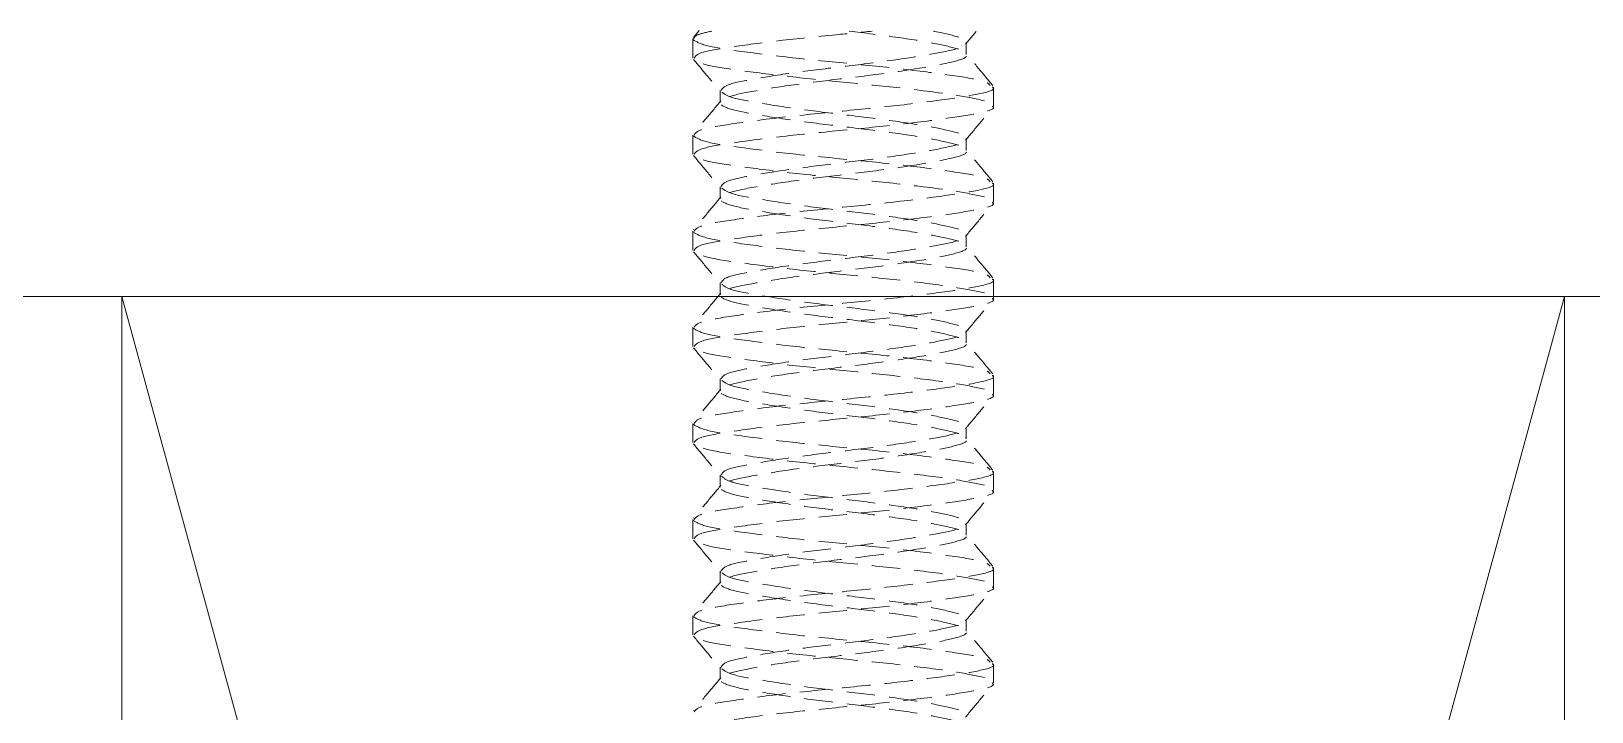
# Model space of a CAD drawing. Header units: feet. Extents: x 873 to 1463, y 2730 to 2935.
# Drawn here: x 1296.07 to 1309.81, y 2799.08 to 2805.08 of the extents above; entities that cross this region are included whole.
import ezdxf

# ---------------------------------------------------------------- set-up
doc = ezdxf.new("R2010")
doc.units = ezdxf.units.FT
doc.header["$MEASUREMENT"] = 0
doc.linetypes.add('HIDDEN', pattern=[0.375, 0.25, -0.125])

msp = doc.modelspace()

# ---------------------------------------------------------------- linework, layer by layer
at = {"color": 7, "linetype": 'HIDDEN', "lineweight": 0}
for p, q in [((1301.949, 2805.081), (1301.899, 2805.021)), ((1304.294, 2804.961), (1304.387, 2805.073)), ((1301.894, 2805.008), (1301.894, 2804.839)), ((1304.3, 2804.871), (1304.3, 2804.976)), ((1302.134, 2804.553), (1302.134, 2804.447)), ((1304.54, 2804.415), (1304.54, 2804.584)), ((1301.894, 2804.161), (1301.894, 2803.992)), ((1304.3, 2804.024), (1304.3, 2804.13)), ((1302.134, 2803.706), (1302.134, 2803.6)), ((1304.54, 2803.569), (1304.54, 2803.738)), ((1301.894, 2803.314), (1301.894, 2803.145)), ((1304.3, 2803.177), (1304.3, 2803.283)), ((1304.54, 2802.722), (1304.54, 2802.891)), ((1302.134, 2802.86), (1302.134, 2802.754)), ((1301.894, 2802.468), (1301.894, 2802.299)), ((1304.3, 2802.33), (1304.3, 2802.436)), ((1304.54, 2801.875), (1304.54, 2802.044)), ((1302.134, 2802.013), (1302.134, 2801.907)), ((1301.894, 2801.621), (1301.894, 2801.452)), ((1304.3, 2801.484), (1304.3, 2801.589)), ((1302.134, 2801.166), (1302.134, 2801.06)), ((1304.54, 2801.029), (1304.54, 2801.197)), ((1301.894, 2800.774), (1301.894, 2800.605)), ((1304.3, 2800.637), (1304.3, 2800.743)), ((1302.134, 2800.319), (1302.134, 2800.213)), ((1304.54, 2800.182), (1304.54, 2800.351)), ((1301.894, 2799.927), (1301.894, 2799.758)), ((1304.3, 2799.79), (1304.3, 2799.896)), ((1302.134, 2799.473), (1302.134, 2799.367)), ((1304.54, 2799.335), (1304.54, 2799.504))]:
    msp.add_line(p, q, dxfattribs=at)
at = {"color": 7, "linetype": 'Continuous', "lineweight": 15}
for p, q in [((1194.713, 2802.739), (1411.72, 2802.739)), ((1296.866, 2756.168), (1296.866, 2802.739)), ((1296.866, 2802.739), (1309.567, 2802.739)), ((1309.567, 2802.739), (1309.567, 2756.168))]:
    msp.add_line(p, q, dxfattribs=at)
at = {"color": 7, "linetype": 'Continuous', "lineweight": 15, "flags": 128}
for points in [[(1296.866, 2802.739), (1301.988, 2783.959)], [(1304.532, 2784.278), (1309.567, 2802.739)]]:
    msp.add_lwpolyline(points, dxfattribs=at)
at = {"color": 7, "linetype": 'HIDDEN', "lineweight": 0}
for points, knots in [([(1302.059, 2805.076), (1302.007, 2805.064), (1301.911, 2805.043), (1301.904, 2805.019), (1301.901, 2805.008)], [0, 0, 0, 0, 0.536766, 1, 1, 1, 1]), ([(1301.904, 2804.839), (1301.916, 2804.855), (1301.939, 2804.89), (1302.216, 2804.935), (1302.635, 2804.993), (1303.09, 2805.038), (1303.367, 2805.065), (1303.473, 2805.076)], [0, 0, 0, 0, 0.197462, 0.414804, 0.641242, 0.861794, 1, 1, 1, 1]), ([(1304.235, 2804.918), (1304.172, 2804.934), (1304.046, 2804.967), (1303.69, 2805.024), (1303.408, 2805.059), (1303.269, 2805.076)], [0, 0, 0, 0, 0.327095, 0.668024, 1, 1, 1, 1]), ([(1304.235, 2805.024), (1304.174, 2805.04), (1304.112, 2805.057), (1304.015, 2805.075), (1304.012, 2805.076)], [0, 0, 0, 0, 0.965381, 1, 1, 1, 1]), ([(1301.895, 2805.001), (1301.924, 2804.983), (1301.98, 2804.946), (1302.307, 2804.898), (1302.757, 2804.841), (1303.282, 2804.79), (1303.798, 2804.738), (1304.216, 2804.681), (1304.478, 2804.639), (1304.501, 2804.609), (1304.511, 2804.597)], [0, 0, 0, 0, 0.132135, 0.260089, 0.3934, 0.523245, 0.65309, 0.786401, 0.914355, 1, 1, 1, 1]), ([(1302.142, 2804.553), (1302.151, 2804.569), (1302.171, 2804.604), (1302.397, 2804.649), (1302.741, 2804.707), (1303.164, 2804.758), (1303.592, 2804.809), (1303.966, 2804.867), (1304.211, 2804.914), (1304.321, 2804.954), (1304.294, 2804.974), (1304.291, 2804.976)], [0, 0, 0, 0, 0.111294, 0.233537, 0.36095, 0.485017, 0.609084, 0.736497, 0.85874, 0.985017, 1, 1, 1, 1]), ([(1301.899, 2804.827), (1301.939, 2804.779), (1302.019, 2804.682), (1302.1, 2804.586), (1302.14, 2804.538)], [0, 0, 0, 0, 0.500086, 1, 1, 1, 1]), ([(1304.46, 2804.463), (1304.384, 2804.48), (1304.23, 2804.512), (1303.794, 2804.569), (1303.283, 2804.621), (1302.756, 2804.672), (1302.308, 2804.729), (1301.989, 2804.775), (1301.935, 2804.81), (1301.908, 2804.827)], [0, 0, 0, 0, 0.142055, 0.290056, 0.43421, 0.578364, 0.726365, 0.86842, 1, 1, 1, 1]), ([(1304.235, 2804.072), (1304.172, 2804.088), (1304.046, 2804.12), (1303.69, 2804.178), (1303.271, 2804.229), (1302.84, 2804.28), (1302.47, 2804.337), (1302.212, 2804.385), (1302.106, 2804.44), (1302.171, 2804.496), (1302.395, 2804.543), (1302.742, 2804.601), (1303.163, 2804.652), (1303.592, 2804.703), (1303.966, 2804.761), (1304.211, 2804.808), (1304.321, 2804.848), (1304.293, 2804.868), (1304.29, 2804.871)], [0, 0, 0, 0, 0.064689, 0.132114, 0.197768, 0.263423, 0.330848, 0.395537, 0.462361, 0.529185, 0.593874, 0.661299, 0.726954, 0.792608, 0.860033, 0.924722, 0.991546, 1, 1, 1, 1]), ([(1304.534, 2804.597), (1304.494, 2804.645), (1304.414, 2804.742), (1304.333, 2804.838), (1304.293, 2804.886)], [0, 0, 0, 0, 0.500098, 1, 1, 1, 1]), ([(1304.529, 2804.584), (1304.532, 2804.582), (1304.565, 2804.562), (1304.432, 2804.522), (1304.132, 2804.475), (1303.675, 2804.417), (1303.152, 2804.366), (1302.636, 2804.315), (1302.216, 2804.257), (1301.939, 2804.212), (1301.916, 2804.177), (1301.904, 2804.161)], [0, 0, 0, 0, 0.015178, 0.141442, 0.263713, 0.391101, 0.515178, 0.639255, 0.766643, 0.888913, 1, 1, 1, 1]), ([(1304.235, 2804.177), (1304.172, 2804.194), (1304.046, 2804.226), (1303.69, 2804.283), (1303.271, 2804.335), (1302.84, 2804.386), (1302.473, 2804.443), (1302.214, 2804.489), (1302.169, 2804.523), (1302.149, 2804.539)], [0, 0, 0, 0, 0.142625, 0.29128, 0.436033, 0.580785, 0.729441, 0.872065, 1, 1, 1, 1]), ([(1302.14, 2804.463), (1302.1, 2804.414), (1302.02, 2804.318), (1301.939, 2804.222), (1301.899, 2804.174)], [0, 0, 0, 0, 0.499902, 1, 1, 1, 1]), ([(1301.904, 2803.992), (1301.916, 2804.008), (1301.939, 2804.043), (1302.216, 2804.089), (1302.636, 2804.146), (1303.152, 2804.197), (1303.675, 2804.248), (1304.132, 2804.306), (1304.432, 2804.354), (1304.565, 2804.393), (1304.532, 2804.413), (1304.529, 2804.415)], [0, 0, 0, 0, 0.111087, 0.233357, 0.360745, 0.484822, 0.608899, 0.736287, 0.858558, 0.984822, 1, 1, 1, 1]), ([(1304.294, 2804.115), (1304.334, 2804.163), (1304.414, 2804.259), (1304.495, 2804.356), (1304.535, 2804.404)], [0, 0, 0, 0, 0.4998643, 1, 1, 1, 1]), ([(1301.895, 2804.154), (1301.924, 2804.136), (1301.98, 2804.099), (1302.307, 2804.051), (1302.757, 2803.994), (1303.282, 2803.943), (1303.798, 2803.892), (1304.216, 2803.834), (1304.478, 2803.792), (1304.501, 2803.762), (1304.511, 2803.75)], [0, 0, 0, 0, 0.132135, 0.260089, 0.3934, 0.523245, 0.65309, 0.7864, 0.914355, 1, 1, 1, 1]), ([(1302.142, 2803.706), (1302.151, 2803.722), (1302.171, 2803.757), (1302.397, 2803.803), (1302.741, 2803.86), (1303.164, 2803.911), (1303.592, 2803.962), (1303.966, 2804.02), (1304.211, 2804.068), (1304.321, 2804.107), (1304.294, 2804.127), (1304.291, 2804.129)], [0, 0, 0, 0, 0.111294, 0.233537, 0.36095, 0.485017, 0.609084, 0.736497, 0.85874, 0.985017, 1, 1, 1, 1]), ([(1301.899, 2803.98), (1301.939, 2803.932), (1302.019, 2803.836), (1302.1, 2803.739), (1302.14, 2803.691)], [0, 0, 0, 0, 0.500091, 1, 1, 1, 1]), ([(1304.46, 2803.617), (1304.384, 2803.633), (1304.23, 2803.666), (1303.794, 2803.723), (1303.283, 2803.774), (1302.756, 2803.825), (1302.308, 2803.883), (1301.989, 2803.929), (1301.935, 2803.963), (1301.908, 2803.98)], [0, 0, 0, 0, 0.142055, 0.290056, 0.43421, 0.578364, 0.726365, 0.86842, 1, 1, 1, 1]), ([(1304.235, 2803.225), (1304.172, 2803.241), (1304.046, 2803.274), (1303.69, 2803.331), (1303.271, 2803.382), (1302.84, 2803.433), (1302.47, 2803.491), (1302.212, 2803.539), (1302.106, 2803.594), (1302.171, 2803.649), (1302.395, 2803.697), (1302.742, 2803.754), (1303.163, 2803.805), (1303.592, 2803.856), (1303.966, 2803.914), (1304.211, 2803.962), (1304.321, 2804.001), (1304.293, 2804.022), (1304.29, 2804.024)], [0, 0, 0, 0, 0.064689, 0.132114, 0.197768, 0.263423, 0.330848, 0.395537, 0.462361, 0.529185, 0.593874, 0.661299, 0.726953, 0.792608, 0.860033, 0.924722, 0.991546, 1, 1, 1, 1]), ([(1304.534, 2803.75), (1304.494, 2803.799), (1304.414, 2803.895), (1304.333, 2803.991), (1304.293, 2804.039)], [0, 0, 0, 0, 0.500103, 1, 1, 1, 1]), ([(1304.529, 2803.738), (1304.532, 2803.735), (1304.565, 2803.715), (1304.432, 2803.676), (1304.132, 2803.628), (1303.675, 2803.57), (1303.152, 2803.519), (1302.636, 2803.468), (1302.216, 2803.411), (1301.939, 2803.365), (1301.916, 2803.331), (1301.904, 2803.314)], [0, 0, 0, 0, 0.015178, 0.141442, 0.263713, 0.391101, 0.515178, 0.639255, 0.766643, 0.888913, 1, 1, 1, 1]), ([(1304.235, 2803.331), (1304.172, 2803.347), (1304.046, 2803.38), (1303.69, 2803.437), (1303.271, 2803.488), (1302.84, 2803.539), (1302.473, 2803.597), (1302.214, 2803.642), (1302.169, 2803.676), (1302.149, 2803.692)], [0, 0, 0, 0, 0.142624, 0.29128, 0.436033, 0.580785, 0.729441, 0.872065, 1, 1, 1, 1]), ([(1302.14, 2803.616), (1302.1, 2803.568), (1302.02, 2803.471), (1301.939, 2803.375), (1301.899, 2803.327)], [0, 0, 0, 0, 0.499892, 1, 1, 1, 1]), ([(1301.904, 2803.145), (1301.916, 2803.162), (1301.939, 2803.196), (1302.216, 2803.242), (1302.636, 2803.299), (1303.152, 2803.351), (1303.675, 2803.402), (1304.132, 2803.459), (1304.432, 2803.507), (1304.565, 2803.546), (1304.532, 2803.567), (1304.529, 2803.569)], [0, 0, 0, 0, 0.111087, 0.2333574, 0.3607453, 0.4848224, 0.6088992, 0.736287, 0.8585576, 0.9848222, 1, 1, 1, 1]), ([(1304.294, 2803.268), (1304.334, 2803.316), (1304.414, 2803.413), (1304.495, 2803.509), (1304.535, 2803.557)], [0, 0, 0, 0, 0.499874, 1, 1, 1, 1]), ([(1301.895, 2803.308), (1301.924, 2803.289), (1301.98, 2803.253), (1302.307, 2803.205), (1302.757, 2803.147), (1303.282, 2803.096), (1303.798, 2803.045), (1304.216, 2802.987), (1304.478, 2802.945), (1304.501, 2802.916), (1304.511, 2802.904)], [0, 0, 0, 0, 0.132135, 0.260089, 0.3934, 0.523245, 0.65309, 0.786401, 0.914355, 1, 1, 1, 1]), ([(1302.142, 2802.859), (1302.151, 2802.876), (1302.171, 2802.91), (1302.397, 2802.956), (1302.741, 2803.013), (1303.164, 2803.065), (1303.592, 2803.116), (1303.966, 2803.173), (1304.211, 2803.221), (1304.321, 2803.26), (1304.294, 2803.281), (1304.291, 2803.283)], [0, 0, 0, 0, 0.111294, 0.233537, 0.36095, 0.485017, 0.609084, 0.736497, 0.85874, 0.985017, 1, 1, 1, 1]), ([(1304.235, 2802.378), (1304.172, 2802.394), (1304.046, 2802.427), (1303.69, 2802.484), (1303.271, 2802.535), (1302.84, 2802.586), (1302.47, 2802.644), (1302.212, 2802.692), (1302.106, 2802.747), (1302.171, 2802.802), (1302.395, 2802.85), (1302.742, 2802.908), (1303.163, 2802.959), (1303.592, 2803.01), (1303.966, 2803.067), (1304.211, 2803.115), (1304.321, 2803.155), (1304.293, 2803.175), (1304.29, 2803.177)], [0, 0, 0, 0, 0.064689, 0.132114, 0.197768, 0.263423, 0.330848, 0.395537, 0.462361, 0.529185, 0.593874, 0.661299, 0.726954, 0.792608, 0.860033, 0.924722, 0.991546, 1, 1, 1, 1]), ([(1304.534, 2802.904), (1304.494, 2802.952), (1304.414, 2803.048), (1304.333, 2803.144), (1304.293, 2803.192)], [0, 0, 0, 0, 0.500098, 1, 1, 1, 1]), ([(1301.899, 2803.133), (1301.939, 2803.085), (1302.019, 2802.989), (1302.1, 2802.893), (1302.14, 2802.845)], [0, 0, 0, 0, 0.500086, 1, 1, 1, 1]), ([(1304.46, 2802.77), (1304.384, 2802.786), (1304.23, 2802.819), (1303.794, 2802.876), (1303.283, 2802.927), (1302.756, 2802.978), (1302.308, 2803.036), (1301.989, 2803.082), (1301.935, 2803.117), (1301.908, 2803.133)], [0, 0, 0, 0, 0.142055, 0.290056, 0.43421, 0.578364, 0.726365, 0.86842, 1, 1, 1, 1]), ([(1304.529, 2802.891), (1304.532, 2802.889), (1304.565, 2802.868), (1304.432, 2802.829), (1304.132, 2802.781), (1303.675, 2802.724), (1303.152, 2802.673), (1302.636, 2802.622), (1302.216, 2802.564), (1301.939, 2802.518), (1301.916, 2802.484), (1301.904, 2802.468)], [0, 0, 0, 0, 0.015178, 0.141442, 0.263713, 0.391101, 0.515178, 0.639255, 0.766643, 0.888913, 1, 1, 1, 1]), ([(1302.14, 2802.769), (1302.1, 2802.721), (1302.02, 2802.625), (1301.939, 2802.528), (1301.899, 2802.48)], [0, 0, 0, 0, 0.499902, 1, 1, 1, 1]), ([(1304.235, 2802.484), (1304.172, 2802.5), (1304.046, 2802.533), (1303.69, 2802.59), (1303.271, 2802.641), (1302.84, 2802.692), (1302.473, 2802.75), (1302.214, 2802.795), (1302.169, 2802.83), (1302.149, 2802.846)], [0, 0, 0, 0, 0.142625, 0.29128, 0.436033, 0.580785, 0.729441, 0.872065, 1, 1, 1, 1]), ([(1301.904, 2802.299), (1301.916, 2802.315), (1301.939, 2802.349), (1302.216, 2802.395), (1302.636, 2802.453), (1303.152, 2802.504), (1303.675, 2802.555), (1304.132, 2802.612), (1304.432, 2802.66), (1304.565, 2802.699), (1304.532, 2802.72), (1304.529, 2802.722)], [0, 0, 0, 0, 0.111087, 0.233357, 0.360745, 0.484822, 0.608899, 0.736287, 0.858558, 0.984822, 1, 1, 1, 1]), ([(1304.294, 2802.421), (1304.334, 2802.469), (1304.414, 2802.566), (1304.495, 2802.662), (1304.535, 2802.71)], [0, 0, 0, 0, 0.4998643, 1, 1, 1, 1]), ([(1301.895, 2802.461), (1301.924, 2802.442), (1301.98, 2802.406), (1302.307, 2802.358), (1302.757, 2802.3), (1303.282, 2802.249), (1303.798, 2802.198), (1304.216, 2802.141), (1304.478, 2802.099), (1304.501, 2802.069), (1304.511, 2802.057)], [0, 0, 0, 0, 0.132135, 0.260089, 0.3934, 0.523245, 0.65309, 0.7864, 0.914355, 1, 1, 1, 1]), ([(1304.235, 2801.531), (1304.172, 2801.547), (1304.046, 2801.58), (1303.69, 2801.637), (1303.271, 2801.689), (1302.84, 2801.74), (1302.47, 2801.797), (1302.212, 2801.845), (1302.106, 2801.9), (1302.171, 2801.955), (1302.395, 2802.003), (1302.742, 2802.061), (1303.163, 2802.112), (1303.592, 2802.163), (1303.966, 2802.221), (1304.211, 2802.268), (1304.321, 2802.308), (1304.293, 2802.328), (1304.29, 2802.331)], [0, 0, 0, 0, 0.064689, 0.132114, 0.197768, 0.263423, 0.330848, 0.395537, 0.462361, 0.529185, 0.593874, 0.661299, 0.726953, 0.792608, 0.860033, 0.924722, 0.991546, 1, 1, 1, 1]), ([(1302.142, 2802.013), (1302.151, 2802.029), (1302.171, 2802.063), (1302.397, 2802.109), (1302.741, 2802.167), (1303.164, 2802.218), (1303.592, 2802.269), (1303.966, 2802.326), (1304.211, 2802.374), (1304.321, 2802.413), (1304.294, 2802.434), (1304.291, 2802.436)], [0, 0, 0, 0, 0.111294, 0.233537, 0.36095, 0.485017, 0.609084, 0.736497, 0.85874, 0.985017, 1, 1, 1, 1]), ([(1304.534, 2802.057), (1304.494, 2802.105), (1304.414, 2802.201), (1304.333, 2802.298), (1304.293, 2802.346)], [0, 0, 0, 0, 0.500103, 1, 1, 1, 1]), ([(1301.899, 2802.286), (1301.939, 2802.238), (1302.019, 2802.142), (1302.1, 2802.046), (1302.14, 2801.998)], [0, 0, 0, 0, 0.500091, 1, 1, 1, 1]), ([(1304.46, 2801.923), (1304.384, 2801.939), (1304.23, 2801.972), (1303.794, 2802.029), (1303.283, 2802.08), (1302.756, 2802.131), (1302.308, 2802.189), (1301.989, 2802.235), (1301.935, 2802.27), (1301.908, 2802.286)], [0, 0, 0, 0, 0.142055, 0.290056, 0.43421, 0.578364, 0.726365, 0.86842, 1, 1, 1, 1]), ([(1304.529, 2802.044), (1304.532, 2802.042), (1304.565, 2802.022), (1304.432, 2801.982), (1304.132, 2801.935), (1303.675, 2801.877), (1303.152, 2801.826), (1302.636, 2801.775), (1302.216, 2801.717), (1301.939, 2801.671), (1301.916, 2801.637), (1301.904, 2801.621)], [0, 0, 0, 0, 0.015178, 0.141442, 0.263713, 0.391101, 0.515178, 0.639255, 0.766643, 0.888913, 1, 1, 1, 1]), ([(1302.14, 2801.922), (1302.1, 2801.874), (1302.02, 2801.778), (1301.939, 2801.682), (1301.899, 2801.634)], [0, 0, 0, 0, 0.499892, 1, 1, 1, 1]), ([(1304.235, 2801.637), (1304.172, 2801.653), (1304.046, 2801.686), (1303.69, 2801.743), (1303.271, 2801.794), (1302.84, 2801.845), (1302.473, 2801.903), (1302.214, 2801.949), (1302.169, 2801.983), (1302.149, 2801.999)], [0, 0, 0, 0, 0.142624, 0.29128, 0.436033, 0.580785, 0.729441, 0.872065, 1, 1, 1, 1]), ([(1301.904, 2801.452), (1301.916, 2801.468), (1301.939, 2801.503), (1302.216, 2801.548), (1302.636, 2801.606), (1303.152, 2801.657), (1303.675, 2801.708), (1304.132, 2801.766), (1304.432, 2801.813), (1304.565, 2801.853), (1304.532, 2801.873), (1304.529, 2801.875)], [0, 0, 0, 0, 0.111087, 0.2333574, 0.3607453, 0.4848224, 0.6088992, 0.736287, 0.8585576, 0.9848222, 1, 1, 1, 1]), ([(1304.294, 2801.574), (1304.334, 2801.623), (1304.414, 2801.719), (1304.495, 2801.815), (1304.535, 2801.864)], [0, 0, 0, 0, 0.499874, 1, 1, 1, 1]), ([(1301.895, 2801.614), (1301.924, 2801.596), (1301.98, 2801.559), (1302.307, 2801.511), (1302.757, 2801.454), (1303.282, 2801.403), (1303.798, 2801.352), (1304.216, 2801.294), (1304.478, 2801.252), (1304.501, 2801.222), (1304.511, 2801.21)], [0, 0, 0, 0, 0.132135, 0.260089, 0.3934, 0.523245, 0.65309, 0.786401, 0.914355, 1, 1, 1, 1]), ([(1302.142, 2801.166), (1302.151, 2801.182), (1302.171, 2801.217), (1302.397, 2801.262), (1302.741, 2801.32), (1303.164, 2801.371), (1303.592, 2801.422), (1303.966, 2801.48), (1304.211, 2801.527), (1304.321, 2801.567), (1304.294, 2801.587), (1304.291, 2801.589)], [0, 0, 0, 0, 0.111294, 0.233537, 0.36095, 0.485017, 0.609084, 0.736497, 0.85874, 0.985017, 1, 1, 1, 1]), ([(1304.534, 2801.21), (1304.494, 2801.258), (1304.414, 2801.355), (1304.333, 2801.451), (1304.293, 2801.499)], [0, 0, 0, 0, 0.500098, 1, 1, 1, 1]), ([(1301.899, 2801.44), (1301.939, 2801.392), (1302.019, 2801.295), (1302.1, 2801.199), (1302.14, 2801.151)], [0, 0, 0, 0, 0.500086, 1, 1, 1, 1]), ([(1304.46, 2801.076), (1304.384, 2801.093), (1304.23, 2801.125), (1303.794, 2801.182), (1303.283, 2801.234), (1302.756, 2801.285), (1302.308, 2801.342), (1301.989, 2801.388), (1301.935, 2801.423), (1301.908, 2801.44)], [0, 0, 0, 0, 0.142055, 0.290056, 0.43421, 0.578364, 0.726365, 0.86842, 1, 1, 1, 1]), ([(1304.235, 2800.685), (1304.172, 2800.701), (1304.046, 2800.734), (1303.69, 2800.791), (1303.271, 2800.842), (1302.84, 2800.893), (1302.47, 2800.95), (1302.212, 2800.998), (1302.106, 2801.054), (1302.171, 2801.109), (1302.395, 2801.157), (1302.742, 2801.214), (1303.163, 2801.265), (1303.592, 2801.316), (1303.966, 2801.374), (1304.211, 2801.421), (1304.321, 2801.461), (1304.293, 2801.481), (1304.29, 2801.484)], [0, 0, 0, 0, 0.064689, 0.132114, 0.197768, 0.263423, 0.330848, 0.395537, 0.462361, 0.529185, 0.593874, 0.661299, 0.726954, 0.792608, 0.860033, 0.924722, 0.991546, 1, 1, 1, 1]), ([(1304.529, 2801.197), (1304.532, 2801.195), (1304.565, 2801.175), (1304.432, 2801.135), (1304.132, 2801.088), (1303.675, 2801.03), (1303.152, 2800.979), (1302.636, 2800.928), (1302.216, 2800.871), (1301.939, 2800.825), (1301.916, 2800.79), (1301.904, 2800.774)], [0, 0, 0, 0, 0.015178, 0.141442, 0.263713, 0.391101, 0.515178, 0.639255, 0.766643, 0.888913, 1, 1, 1, 1]), ([(1304.235, 2800.79), (1304.172, 2800.807), (1304.046, 2800.839), (1303.69, 2800.896), (1303.271, 2800.948), (1302.84, 2800.999), (1302.473, 2801.056), (1302.214, 2801.102), (1302.169, 2801.136), (1302.149, 2801.152)], [0, 0, 0, 0, 0.142625, 0.29128, 0.436033, 0.580785, 0.729441, 0.872065, 1, 1, 1, 1]), ([(1302.14, 2801.076), (1302.1, 2801.028), (1302.02, 2800.931), (1301.939, 2800.835), (1301.899, 2800.787)], [0, 0, 0, 0, 0.499902, 1, 1, 1, 1]), ([(1301.904, 2800.605), (1301.916, 2800.622), (1301.939, 2800.656), (1302.216, 2800.702), (1302.636, 2800.759), (1303.152, 2800.81), (1303.675, 2800.861), (1304.132, 2800.919), (1304.432, 2800.967), (1304.565, 2801.006), (1304.532, 2801.026), (1304.529, 2801.029)], [0, 0, 0, 0, 0.111087, 0.233357, 0.360745, 0.484822, 0.608899, 0.736287, 0.858558, 0.984822, 1, 1, 1, 1]), ([(1304.294, 2800.728), (1304.334, 2800.776), (1304.414, 2800.872), (1304.495, 2800.969), (1304.535, 2801.017)], [0, 0, 0, 0, 0.4998643, 1, 1, 1, 1]), ([(1301.895, 2800.768), (1301.924, 2800.749), (1301.98, 2800.712), (1302.307, 2800.665), (1302.757, 2800.607), (1303.282, 2800.556), (1303.798, 2800.505), (1304.216, 2800.447), (1304.478, 2800.405), (1304.501, 2800.375), (1304.511, 2800.363)], [0, 0, 0, 0, 0.132135, 0.260089, 0.3934, 0.523245, 0.65309, 0.7864, 0.914355, 1, 1, 1, 1]), ([(1302.142, 2800.319), (1302.151, 2800.335), (1302.171, 2800.37), (1302.397, 2800.416), (1302.741, 2800.473), (1303.164, 2800.524), (1303.592, 2800.575), (1303.966, 2800.633), (1304.211, 2800.681), (1304.321, 2800.72), (1304.294, 2800.74), (1304.291, 2800.742)], [0, 0, 0, 0, 0.111294, 0.233537, 0.36095, 0.485017, 0.609084, 0.736497, 0.85874, 0.985017, 1, 1, 1, 1]), ([(1301.899, 2800.593), (1301.939, 2800.545), (1302.019, 2800.449), (1302.1, 2800.352), (1302.14, 2800.304)], [0, 0, 0, 0, 0.500091, 1, 1, 1, 1]), ([(1304.46, 2800.23), (1304.384, 2800.246), (1304.23, 2800.279), (1303.794, 2800.336), (1303.283, 2800.387), (1302.756, 2800.438), (1302.308, 2800.496), (1301.989, 2800.542), (1301.935, 2800.576), (1301.908, 2800.593)], [0, 0, 0, 0, 0.142055, 0.290056, 0.43421, 0.578364, 0.726365, 0.86842, 1, 1, 1, 1]), ([(1304.235, 2799.838), (1304.172, 2799.854), (1304.046, 2799.887), (1303.69, 2799.944), (1303.271, 2799.995), (1302.84, 2800.046), (1302.47, 2800.104), (1302.212, 2800.152), (1302.106, 2800.207), (1302.171, 2800.262), (1302.395, 2800.31), (1302.742, 2800.367), (1303.163, 2800.418), (1303.592, 2800.47), (1303.966, 2800.527), (1304.211, 2800.575), (1304.321, 2800.614), (1304.293, 2800.635), (1304.29, 2800.637)], [0, 0, 0, 0, 0.064689, 0.132114, 0.197768, 0.263423, 0.330848, 0.395537, 0.462361, 0.529185, 0.593874, 0.661299, 0.726953, 0.792608, 0.860033, 0.924722, 0.991546, 1, 1, 1, 1]), ([(1304.534, 2800.364), (1304.494, 2800.412), (1304.414, 2800.508), (1304.333, 2800.604), (1304.293, 2800.652)], [0, 0, 0, 0, 0.500108, 1, 1, 1, 1]), ([(1304.529, 2800.351), (1304.532, 2800.349), (1304.565, 2800.328), (1304.432, 2800.289), (1304.132, 2800.241), (1303.675, 2800.184), (1303.152, 2800.132), (1302.636, 2800.081), (1302.216, 2800.024), (1301.939, 2799.978), (1301.916, 2799.944), (1301.904, 2799.927)], [0, 0, 0, 0, 0.015178, 0.141442, 0.263713, 0.391101, 0.515178, 0.639255, 0.766643, 0.888913, 1, 1, 1, 1]), ([(1304.235, 2799.944), (1304.172, 2799.96), (1304.046, 2799.993), (1303.69, 2800.05), (1303.271, 2800.101), (1302.84, 2800.152), (1302.473, 2800.21), (1302.214, 2800.255), (1302.169, 2800.289), (1302.149, 2800.305)], [0, 0, 0, 0, 0.142624, 0.29128, 0.436033, 0.580785, 0.729441, 0.872065, 1, 1, 1, 1]), ([(1302.14, 2800.229), (1302.1, 2800.181), (1302.02, 2800.084), (1301.939, 2799.988), (1301.899, 2799.94)], [0, 0, 0, 0, 0.499902, 1, 1, 1, 1]), ([(1301.904, 2799.758), (1301.916, 2799.775), (1301.939, 2799.809), (1302.216, 2799.855), (1302.636, 2799.912), (1303.152, 2799.964), (1303.675, 2800.015), (1304.132, 2800.072), (1304.432, 2800.12), (1304.565, 2800.159), (1304.532, 2800.18), (1304.529, 2800.182)], [0, 0, 0, 0, 0.111087, 0.2333574, 0.3607453, 0.4848224, 0.6088992, 0.736287, 0.8585576, 0.9848222, 1, 1, 1, 1]), ([(1304.294, 2799.881), (1304.334, 2799.929), (1304.414, 2800.026), (1304.495, 2800.122), (1304.535, 2800.17)], [0, 0, 0, 0, 0.4998643, 1, 1, 1, 1]), ([(1301.895, 2799.921), (1301.924, 2799.902), (1301.98, 2799.866), (1302.307, 2799.818), (1302.757, 2799.76), (1303.282, 2799.709), (1303.798, 2799.658), (1304.216, 2799.6), (1304.478, 2799.559), (1304.501, 2799.529), (1304.511, 2799.517)], [0, 0, 0, 0, 0.132135, 0.260089, 0.3934, 0.523245, 0.65309, 0.786401, 0.914355, 1, 1, 1, 1]), ([(1302.142, 2799.472), (1302.151, 2799.489), (1302.171, 2799.523), (1302.397, 2799.569), (1302.741, 2799.626), (1303.164, 2799.678), (1303.592, 2799.729), (1303.966, 2799.786), (1304.211, 2799.834), (1304.321, 2799.873), (1304.294, 2799.894), (1304.291, 2799.896)], [0, 0, 0, 0, 0.111294, 0.233537, 0.36095, 0.485017, 0.609084, 0.736497, 0.85874, 0.985017, 1, 1, 1, 1]), ([(1301.899, 2799.746), (1301.939, 2799.698), (1302.019, 2799.602), (1302.1, 2799.506), (1302.14, 2799.458)], [0, 0, 0, 0, 0.500086, 1, 1, 1, 1]), ([(1304.46, 2799.383), (1304.384, 2799.399), (1304.23, 2799.432), (1303.794, 2799.489), (1303.283, 2799.54), (1302.756, 2799.591), (1302.308, 2799.649), (1301.989, 2799.695), (1301.935, 2799.73), (1301.908, 2799.746)], [0, 0, 0, 0, 0.142055, 0.290056, 0.43421, 0.578364, 0.726365, 0.86842, 1, 1, 1, 1]), ([(1304.235, 2798.991), (1304.172, 2799.007), (1304.046, 2799.04), (1303.69, 2799.097), (1303.271, 2799.148), (1302.84, 2799.199), (1302.47, 2799.257), (1302.212, 2799.305), (1302.106, 2799.36), (1302.171, 2799.415), (1302.395, 2799.463), (1302.742, 2799.521), (1303.163, 2799.572), (1303.592, 2799.623), (1303.966, 2799.68), (1304.211, 2799.728), (1304.321, 2799.768), (1304.293, 2799.788), (1304.29, 2799.79)], [0, 0, 0, 0, 0.064689, 0.132114, 0.197768, 0.263423, 0.330848, 0.395537, 0.462361, 0.529185, 0.593874, 0.661299, 0.726953, 0.792608, 0.860033, 0.924722, 0.991546, 1, 1, 1, 1]), ([(1304.534, 2799.517), (1304.494, 2799.565), (1304.414, 2799.661), (1304.333, 2799.757), (1304.293, 2799.806)], [0, 0, 0, 0, 0.500098, 1, 1, 1, 1]), ([(1304.529, 2799.504), (1304.532, 2799.502), (1304.565, 2799.481), (1304.432, 2799.442), (1304.132, 2799.394), (1303.675, 2799.337), (1303.152, 2799.286), (1302.636, 2799.235), (1302.216, 2799.177), (1301.939, 2799.131), (1301.916, 2799.097), (1301.904, 2799.081)], [0, 0, 0, 0, 0.015178, 0.141442, 0.263713, 0.391101, 0.515178, 0.639255, 0.766643, 0.888913, 1, 1, 1, 1]), ([(1304.235, 2799.097), (1304.172, 2799.113), (1304.046, 2799.146), (1303.69, 2799.203), (1303.271, 2799.254), (1302.84, 2799.305), (1302.473, 2799.363), (1302.214, 2799.408), (1302.169, 2799.443), (1302.149, 2799.459)], [0, 0, 0, 0, 0.142625, 0.29128, 0.436033, 0.580785, 0.729441, 0.872065, 1, 1, 1, 1]), ([(1302.14, 2799.382), (1302.1, 2799.334), (1302.02, 2799.238), (1301.939, 2799.142), (1301.899, 2799.093)], [0, 0, 0, 0, 0.499902, 1, 1, 1, 1]), ([(1301.904, 2798.912), (1301.916, 2798.928), (1301.939, 2798.962), (1302.216, 2799.008), (1302.636, 2799.066), (1303.152, 2799.117), (1303.675, 2799.168), (1304.132, 2799.226), (1304.432, 2799.273), (1304.565, 2799.313), (1304.532, 2799.333), (1304.529, 2799.335)], [0, 0, 0, 0, 0.111087, 0.233357, 0.360745, 0.484822, 0.608899, 0.736287, 0.858558, 0.984822, 1, 1, 1, 1]), ([(1304.294, 2799.034), (1304.334, 2799.082), (1304.414, 2799.179), (1304.495, 2799.275), (1304.535, 2799.323)], [0, 0, 0, 0, 0.4998643, 1, 1, 1, 1])]:
    msp.add_open_spline(points, degree=3, knots=knots, dxfattribs=at)

doc.saveas('drawing.dxf')
